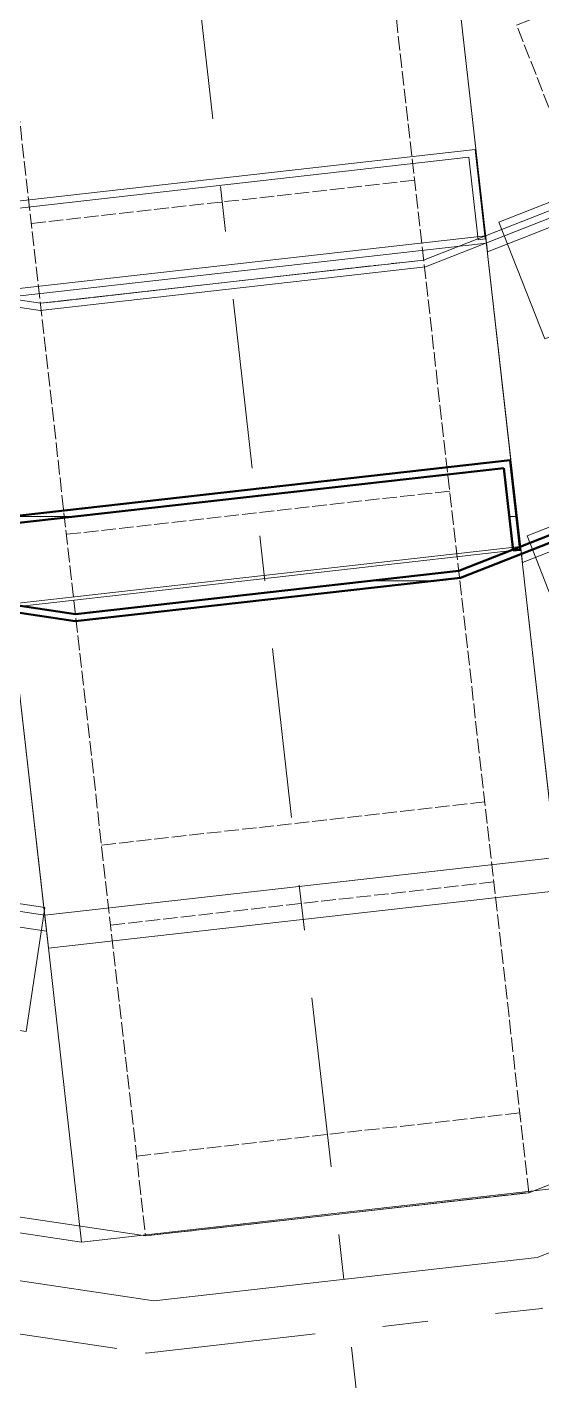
# Model space of a CAD drawing. Header units: millimetres. Extents: x -89663 to 74273, y -103666 to 18539.
# Drawn here: x -25318 to -23716, y -63889 to -59677 of the extents above; entities that cross this region are included whole.
import ezdxf
from ezdxf.enums import TextEntityAlignment as Align

# ---------------------------------------------------------------- set-up
doc = ezdxf.new("R2010")
doc.units = ezdxf.units.MM
doc.header["$MEASUREMENT"] = 0
doc.linetypes.add('Double Dashed', pattern=[1093.611073, 529.166651, -211.666656, 141.111112, -211.666656])
doc.linetypes.add('Hidden Line', pattern=[55, 45, -10])
for name, color, linetype in [('A-20-M_Floor_Slab', 7, 'Continuous'), ('A-25-M_Wall_Ext', 7, 'Continuous'), ('New_A-05-M_Gross_Int_Plant', 7, 'Continuous'), ('New_A-05-M_Gross_Int_Pooled_Spaces', 7, 'Continuous'), ('New_A-15-MG_Structural_Grid_Phase_2', 7, 'Continuous'), ('New_A-20-M_Floor_Slab', 7, 'Continuous'), ('New_A-25-M_Wall_Ext', 7, 'Continuous'), ('New_A-25-M_Wall_Int', 7, 'Continuous')]:
    doc.layers.add(name, color=color, linetype=linetype)
for name, color, linetype, lineweight, true_color in [('A-20-M_Floor_Slab_Pen_No__107', 7, 'Continuous', 15, 0xa6a6a6), ('A-20-M_Floor_Slab_Pen_No__27', 7, 'Continuous', 50, 0x2a2a2a), ('New_A-05-M_Gross_Int_Plant_Pen_No__74', 7, 'Continuous', 20, 0x606060), ('New_A-05-M_Gross_Int_Pooled_Spaces_Pen_No__74', 7, 'Continuous', 20, 0x606060), ('New_A-15-MG_Structural_Grid_Phase_2_Pen_No__222', 7, 'Continuous', 13, 0x65af33), ('New_A-20-M_Floor_Slab_Pen_No__107', 7, 'Continuous', 15, 0xa6a6a6), ('New_A-20-M_Floor_Slab_Pen_No__27', 7, 'Continuous', 50, 0x2a2a2a), ('New_A-25-M_Wall_Int_Pen_No__107', 7, 'Continuous', 15, 0xa6a6a6)]:
    doc.layers.add(name, color=color, linetype=linetype, lineweight=lineweight, true_color=true_color)
for name, color, linetype, lineweight in [('A-20-M_Floor_Slab_Pen_No__87', 8, 'Continuous', 20), ('A-25-M_Wall_Ext_Pen_No__87', 8, 'Continuous', 20), ('New_A-20-M_Floor_Slab_Pen_No__87', 8, 'Continuous', 20), ('New_A-20-M_Floor_Slab_Pen_No__89', 8, 'Continuous', 20), ('New_A-25-M_Wall_Ext_Pen_No__87', 8, 'Continuous', 20), ('New_A-25-M_Wall_Int_Pen_No__1', 7, 'Continuous', 13), ('New_A-95-P_Drawing_Pen_No__1', 7, 'Continuous', 13), ('New_A-95-P_Drawing_Pen_No__101', 252, 'Continuous', 15), ('New_ArchiCAD Zone Stamps_Pen_No__6', 7, 'Continuous', 35), ('New_ArchiCAD Zone Stamps_Pen_No__9', 7, 'Continuous', 13)]:
    doc.layers.add(name, color=color, linetype=linetype, lineweight=lineweight)
doc.styles.add('GENERATED_STYLE_1', font='')
doc.styles.add('GENERATED_STYLE_3', font='')
doc.styles.add('GENERATED_STYLE_4', font='')
doc.styles.get('GENERATED_STYLE_1').set_extended_font_data('Arial', bold=True)
doc.styles.get('GENERATED_STYLE_3').set_extended_font_data('Arial')
doc.styles.get('GENERATED_STYLE_4').set_extended_font_data('Swis721 BT')
pattern_1 = [(0, (0, 0), (0, 200), [])]

# ---------------------------------------------------------------- blocks, each defined once
blk = doc.blocks.new('Slab_2_1', base_point=(-18226.3, -57091.6))
at = {"layer": 'New_A-20-M_Floor_Slab_Pen_No__89', "linetype": 'Continuous', "flags": 128}
blk.add_lwpolyline([(-18226.3, -57091.6), (-24000.5, -59359.2), (-23885.7, -60375.9), (-17618.5, -57914.7)], close=True, dxfattribs=at)
blk = doc.blocks.new('Slab_3_1', base_point=(-17648, -57874.4))
at = {"layer": 'New_A-20-M_Floor_Slab_Pen_No__89', "linetype": 'Continuous', "flags": 128}
blk.add_lwpolyline([(-17648, -57874.4), (-23891.3, -60326.2), (-23776.6, -61342.9), (-17040.2, -58697.5)], close=True, dxfattribs=at)
blk = doc.blocks.new('Slab_4_1', base_point=(-17069.9, -58657.3))
at = {"layer": 'New_A-20-M_Floor_Slab_Pen_No__89', "linetype": 'Continuous', "flags": 128}
blk.add_lwpolyline([(-17069.9, -58657.3), (-23782.2, -61293.3), (-23667.4, -62310), (-16462.2, -59480.4)], close=True, dxfattribs=at)
blk = doc.blocks.new('Slab_12_1', base_point=(-24000.5, -59359.2))
at = {"layer": 'New_A-20-M_Floor_Slab_Pen_No__89', "linetype": 'Continuous', "flags": 128}
blk.add_lwpolyline([(-24000.5, -59359.2), (-23888.8, -60348.9), (-25478.7, -60528.3), (-25590.4, -59538.7)], close=True, dxfattribs=at)
blk = doc.blocks.new('Slab_13_1', base_point=(-23891.3, -60326.2))
at = {"layer": 'New_A-20-M_Floor_Slab_Pen_No__89', "linetype": 'Continuous', "flags": 128}
blk.add_lwpolyline([(-23891.3, -60326.2), (-23781.1, -61302.7), (-25371, -61482.2), (-25481.2, -60505.7)], close=True, dxfattribs=at)
blk = doc.blocks.new('Slab_14_1', base_point=(-23782.2, -61293.3))
at = {"layer": 'New_A-20-M_Floor_Slab_Pen_No__89', "linetype": 'Continuous', "flags": 128}
blk.add_lwpolyline([(-23782.2, -61293.3), (-23661.4, -62363.2), (-25251.3, -62542.7), (-25372.1, -61472.7)], close=True, dxfattribs=at)
blk = doc.blocks.new('Slab_15_1', base_point=(-23673, -62260.3))
at = {"layer": 'New_A-20-M_Floor_Slab_Pen_No__89', "linetype": 'Continuous', "flags": 128}
blk.add_lwpolyline([(-23673, -62260.3), (-23558.3, -63277), (-25148.2, -63456.5), (-25262.9, -62439.7)], close=True, dxfattribs=at)
blk = doc.blocks.new('Slab_34_1', base_point=(-25372.1, -61472.7))
at = {"layer": 'New_A-20-M_Floor_Slab_Pen_No__89', "linetype": 'Continuous', "flags": 128}
blk.add_lwpolyline([(-25372.1, -61472.7), (-32504, -60399.3), (-32912.9, -61337.2), (-25257.3, -62489.4)], close=True, dxfattribs=at)
blk = doc.blocks.new('Slab_35_1', base_point=(-25262.9, -62439.7))
at = {"layer": 'New_A-20-M_Floor_Slab_Pen_No__89', "linetype": 'Continuous', "flags": 128}
blk.add_lwpolyline([(-25262.9, -62439.7), (-32893, -61291.3), (-33301.9, -62229.2), (-25148.2, -63456.5)], close=True, dxfattribs=at)
blk = doc.blocks.new('Wall_18_1', base_point=(-17454.4, -57798.4))
at = {"layer": 'New_A-20-M_Floor_Slab_Pen_No__87', "linetype": 'Continuous', "flags": 128}
for points in [[(-17454.4, -57798.4), (-24084.1, -60401.9)], [(-24078.7, -60423.5), (-17443.6, -57817.8)]]:
    blk.add_lwpolyline(points, dxfattribs=at)
blk = doc.blocks.new('Wall_19_1', base_point=(-24084.1, -60401.9))
at = {"layer": 'New_A-20-M_Floor_Slab_Pen_No__87', "linetype": 'Continuous', "flags": 128}
for points in [[(-25276.9, -60558.7), (-24078.7, -60423.5)], [(-24084.1, -60401.9), (-25276.5, -60536.5)]]:
    blk.add_lwpolyline(points, dxfattribs=at)
blk = doc.blocks.new('Wall_20_1', base_point=(-25276.5, -60536.5))
at = {"layer": 'New_A-20-M_Floor_Slab_Pen_No__87', "linetype": 'Continuous', "flags": 128}
for points in [[(-32325.9, -59497.7), (-25276.9, -60558.7)], [(-25276.5, -60536.5), (-32115, -59507.2)]]:
    blk.add_lwpolyline(points, dxfattribs=at)
blk = doc.blocks.new('Wall_25_1', base_point=(-16876.3, -58581.3))
at = {"layer": 'New_A-20-M_Floor_Slab_Pen_No__107', "linetype": 'Continuous'}
h = blk.add_hatch(dxfattribs=at)
h.set_pattern_fill('Plywood_0001', color=256, style=0, pattern_type=2)
h.set_pattern_definition(pattern_1)
h.paths.add_polyline_path([(-16876.3, -58581.3), (-23974.9, -61368.9), (-23969.6, -61390.5), (-16865.6, -58600.7)])
at = {"layer": 'New_A-20-M_Floor_Slab_Pen_No__27', "linetype": 'Continuous', "flags": 128}
for points in [[(-16876.3, -58581.3), (-23974.9, -61368.9)], [(-23969.6, -61390.5), (-16865.6, -58600.7)]]:
    blk.add_lwpolyline(points, dxfattribs=at)
blk = doc.blocks.new('Wall_26_1', base_point=(-23974.9, -61368.9))
at = {"layer": 'New_A-20-M_Floor_Slab_Pen_No__107', "linetype": 'Continuous'}
h = blk.add_hatch(dxfattribs=at)
h.set_pattern_fill('Plywood_0001', color=256, style=0, pattern_type=2)
h.set_pattern_definition(pattern_1)
h.paths.add_polyline_path([(-23974.9, -61368.9), (-25167.3, -61503.5), (-25167.7, -61525.7), (-23969.6, -61390.5)])
at = {"layer": 'New_A-20-M_Floor_Slab_Pen_No__27', "linetype": 'Continuous', "flags": 128}
for points in [[(-25167.7, -61525.7), (-23969.6, -61390.5)], [(-23974.9, -61368.9), (-25167.3, -61503.5)]]:
    blk.add_lwpolyline(points, dxfattribs=at)
blk = doc.blocks.new('Wall_27_1', base_point=(-25167.3, -61503.5))
at = {"layer": 'New_A-20-M_Floor_Slab_Pen_No__107', "linetype": 'Continuous'}
h = blk.add_hatch(dxfattribs=at)
h.set_pattern_fill('Plywood_0001', color=256, style=0, pattern_type=2)
h.set_pattern_definition(pattern_1)
h.paths.add_polyline_path([(-32513.1, -60420.1), (-25167.7, -61525.7), (-25167.3, -61503.5), (-32504, -60399.3)])
at = {"layer": 'New_A-20-M_Floor_Slab_Pen_No__27', "linetype": 'Continuous', "flags": 128}
for points in [[(-32714.9, -60389.8), (-25167.7, -61525.7)], [(-25167.3, -61503.5), (-32504, -60399.3)]]:
    blk.add_lwpolyline(points, dxfattribs=at)
blk = doc.blocks.new('Lecture 1 Ground_INB 0114_42_1', base_point=(-22413.6, -54217.7))
at = {"layer": 'New_A-05-M_Gross_Int_Pooled_Spaces_Pen_No__74', "linetype": 'Continuous'}
for p, q in [((-23756.6, -63303), (-15720.2, -60147)), ((-33486.7, -62152.5), (-24949, -63437.6)), ((-24949, -63437.6), (-23756.6, -63303))]:
    blk.add_line(p, q, dxfattribs=at)
at = {"layer": 'New_ArchiCAD Zone Stamps_Pen_No__6'}
for tag, height, style, p in [('ROOM_NAME', 250, 'GENERATED_STYLE_1', (-23264, -52650.4)), ('zoneNameLine2', 250, 'GENERATED_STYLE_1', (-23452.4, -53082.6)), ('ROOM_NUMBER', 200, 'GENERATED_STYLE_3', (-23640.9, -53503.3)), ('measuredAreaCode', 200, 'GENERATED_STYLE_3', (-23797.9, -53863.4)), ('ROOM_HOLES_PRM', 200, 'GENERATED_STYLE_3', (-23490.5, -53997.4)), ('DUMMY_649', 200, 'GENERATED_STYLE_3', (-22861.3, -54271.8)), ('DUMMY_650', 133.3, 'GENERATED_STYLE_3', (-22582, -54378.3))]:
    blk.add_attdef(tag, text='', height=height, rotation=336.4404, dxfattribs=dict(at, style=style)).set_placement(p, align=Align.TOP_LEFT)
blk = doc.blocks.new('Plenum Tank Room_INB 0169_46_1', base_point=(-21529, -64782))
at = {"layer": 'New_A-05-M_Gross_Int_Plant_Pen_No__74', "linetype": 'Continuous'}
for p, q in [((-15595.8, -60310.3), (-23730.6, -63504.9)), ((-24923, -63639.5), (-33565.3, -62338.8)), ((-23730.6, -63504.9), (-24923, -63639.5))]:
    blk.add_line(p, q, dxfattribs=at)
at = {"layer": 'New_ArchiCAD Zone Stamps_Pen_No__9'}
for tag, height, style, p in [('ROOM_NAME', 250, 'GENERATED_STYLE_1', (-22524.9, -63151.3)), ('zoneNameLine2', 250, 'GENERATED_STYLE_1', (-22713.3, -63583.4)), ('ROOM_NUMBER', 200, 'GENERATED_STYLE_3', (-22901.8, -64004.1)), ('measuredAreaCode', 200, 'GENERATED_STYLE_3', (-23058.8, -64364.2)), ('DUMMY_649', 200, 'GENERATED_STYLE_3', (-22751.4, -64498.3)), ('DUMMY_650', 200, 'GENERATED_STYLE_3', (-22159.5, -64756.3)), ('DUMMY_651', 133.3, 'GENERATED_STYLE_3', (-21880.2, -64862.9))]:
    blk.add_attdef(tag, text='', height=height, rotation=336.4404, dxfattribs=dict(at, style=style)).set_placement(p, align=Align.TOP_LEFT)
blk = doc.blocks.new('Wall_55_1', base_point=(-38175.9, -69536.5))
at = {"layer": 'New_A-25-M_Wall_Ext_Pen_No__87', "linetype": 'Hidden Line'}
for radius in [28211.8, 28161.8]:
    blk.add_arc((-26758.9, -43792.8), radius, 246.08329, 336.44041, dxfattribs=at)
blk = doc.blocks.new('Wall_77_1', base_point=(-29715.7, -66446.4))
at = {"layer": 'New_A-25-M_Wall_Int_Pen_No__107', "linetype": 'Continuous'}
h = blk.add_hatch(dxfattribs=at)
h.set_pattern_fill('Concrete_Block_0001', color=256, style=0, pattern_type=2)
h.set_pattern_definition([(45, (0, 0), (-91.92388, 91.92388), []), (135, (0, 0), (91.92388, 91.92388), [])])
h.paths.add_polyline_path([(-29715.7, -66446.4, 0.205628), (-12375.5, -61501.8), (-12463.9, -61393.2, -0.20563), (-29698.1, -66307.5)])
at = {"layer": 'New_A-25-M_Wall_Int_Pen_No__1', "linetype": 'Continuous'}
blk.add_arc((-26803, -43783.5), 22709.3, 262.6757, 309.15482, dxfattribs=at)
blk = doc.blocks.new('Wall_231_1', base_point=(-38294.6, -69816.9))
at = {"layer": 'A-25-M_Wall_Ext_Pen_No__87', "linetype": 'Hidden Line'}
for radius, start, end in [(28130.8, 246.16287, 336.76285), (28469.8, 246.15506, 336.76093)]:
    blk.add_arc((-26785.3, -43777.2), radius, start, end, dxfattribs=at)
blk = doc.blocks.new('Wall_291_1', base_point=(-25404.9, -61204.3))
at = {"layer": 'A-20-M_Floor_Slab_Pen_No__107', "linetype": 'Continuous'}
h = blk.add_hatch(dxfattribs=at)
h.set_pattern_fill('Plywood_0001', color=256, style=0, pattern_type=2)
h.set_pattern_definition(pattern_1)
h.paths.add_polyline_path([(-25380.6, -61223.7), (-23834.4, -61049.2), (-23815, -61024.9), (-25404.9, -61204.3)])
at = {"layer": 'A-20-M_Floor_Slab_Pen_No__27', "linetype": 'Continuous', "flags": 128}
for points in [[(-23815, -61024.9), (-25404.9, -61204.3)], [(-25380.6, -61223.7), (-23834.4, -61049.2)]]:
    blk.add_lwpolyline(points, dxfattribs=at)
blk = doc.blocks.new('Wall_292_1', base_point=(-23815, -61024.9))
at = {"layer": 'A-20-M_Floor_Slab_Pen_No__107', "linetype": 'Continuous'}
h = blk.add_hatch(dxfattribs=at)
h.set_pattern_fill('Plywood_0001', color=256, style=0, pattern_type=2)
h.set_pattern_definition(pattern_1)
h.paths.add_polyline_path([(-23834.4, -61049.2), (-23805.5, -61305.6), (-23783.6, -61303.1), (-23815, -61024.9)])
at = {"layer": 'A-20-M_Floor_Slab_Pen_No__27', "linetype": 'Continuous', "flags": 128}
for points in [[(-23834.4, -61049.2), (-23805.5, -61305.6)], [(-23783.6, -61303.1), (-23815, -61024.9)], [(-23805.5, -61305.6), (-23783.6, -61303.1)]]:
    blk.add_lwpolyline(points, dxfattribs=at)
blk = doc.blocks.new('Wall_294_1', base_point=(-25514, -60237.2))
at = {"layer": 'A-20-M_Floor_Slab_Pen_No__87', "linetype": 'Continuous', "flags": 128}
for points in [[(-23924.1, -60057.8), (-25514, -60237.2)], [(-25489.7, -60256.6), (-23943.5, -60082.2)]]:
    blk.add_lwpolyline(points, dxfattribs=at)
blk = doc.blocks.new('Wall_295_1', base_point=(-23924.1, -60057.8))
at = {"layer": 'A-20-M_Floor_Slab_Pen_No__87', "linetype": 'Continuous', "flags": 128}
for points in [[(-23943.5, -60082.2), (-23914.6, -60338.5)], [(-23892.7, -60336.1), (-23924.1, -60057.8)], [(-23914.6, -60338.5), (-23892.7, -60336.1)]]:
    blk.add_lwpolyline(points, dxfattribs=at)
blk = doc.blocks.new('Standard grid marker_9')
at = {"layer": 'New_A-15-MG_Structural_Grid_Phase_2_Pen_No__222', "linetype": 'Double Dashed'}
blk.add_line((2590.6, 0), (19494.8, 0), dxfattribs=at)
at = {"layer": 'New_A-15-MG_Structural_Grid_Phase_2_Pen_No__222', "style": 'GENERATED_STYLE_4'}
for tag, p in [('AC_MarkerText_1_0', (-500, 43.4)), ('AC_MarkerText_1_1', (22585.4, 43.4))]:
    blk.add_attdef(tag, text='', height=350, rotation=240.0028, dxfattribs=at).set_placement(p, align=Align.MIDDLE_CENTER)
blk = doc.blocks.new('Standard grid marker_15')
at = {"layer": 'New_A-15-MG_Structural_Grid_Phase_2_Pen_No__222', "linetype": 'Double Dashed'}
blk.add_line((6969.8, 0), (8684.4, 0), dxfattribs=at)
blk = doc.blocks.new('Standard grid marker_16')
at = {"layer": 'New_A-15-MG_Structural_Grid_Phase_2_Pen_No__222', "linetype": 'Double Dashed'}
blk.add_line((0, 0), (1239.3, 0), dxfattribs=at)
for p in [(0, 0), (1239.3, 0)]:
    blk.add_point(p, dxfattribs=at)
blk = doc.blocks.new('Standard grid marker_24')
at = {"layer": 'New_A-15-MG_Structural_Grid_Phase_2_Pen_No__222', "linetype": 'Double Dashed'}
blk.add_arc((0, 0), 27977.6, 0, 90.63597, dxfattribs=at)
at = {"layer": 'New_A-15-MG_Structural_Grid_Phase_2_Pen_No__222', "style": 'GENERATED_STYLE_4'}
blk.add_attdef('AC_MarkerText_1', text='', height=350, rotation=90.3066, dxfattribs=at).set_placement((-1326.2, 28008), align=Align.MIDDLE_CENTER)

msp = doc.modelspace()

# ---------------------------------------------------------------- linework, layer by layer
at = {"layer": 'New_A-95-P_Drawing_Pen_No__1', "linetype": 'Continuous', "flags": 128}
for points in [[(-23337.7, -60083), (-23849.6, -60284.1), (-23707.1, -60647.1), (-23195.1, -60446)], [(-23762, -61259.5), (-23250.1, -61058.5), (-23107.5, -61421.5), (-23619.4, -61622.6)], [(-25806.2, -62333.7), (-25262.3, -62415.6), (-25320.4, -62801.2), (-25864.2, -62719.4)]]:
    msp.add_lwpolyline(points, close=True, dxfattribs=at)
at = {"layer": 'New_A-95-P_Drawing_Pen_No__101', "linetype": 'Hidden Line', "flags": 128}
for points in [[(-25522.9, -58354.1), (-24330.4, -58219.5), (-23756.6, -63303), (-24949, -63437.6)], [(-23593.7, -60183.6), (-23794.7, -59671.6), (-23282.8, -59470.6), (-23081.7, -59982.5)]]:
    msp.add_lwpolyline(points, close=True, dxfattribs=at)
for points in [[(-25304.5, -60288.1), (-24112.1, -60153.5)], [(-24084.1, -60401.9), (-25276.5, -60536.5)], [(-24003, -61120.5), (-25195.4, -61255.1)], [(-23974.9, -61368.9), (-25167.3, -61503.5)], [(-23893.8, -62087.5), (-25086.2, -62222.1)], [(-25058.2, -62470.6), (-23865.8, -62336)], [(-23784.6, -63054.6), (-24977.1, -63189.2)]]:
    msp.add_lwpolyline(points, dxfattribs=at)

# ---------------------------------------------------------------- block references
at = {"layer": 'A-20-M_Floor_Slab', "color": 250, "lineweight": 50, "true_color": 0x2a2a2a}
for name, p in [('Wall_294_1', (-25514, -60237.2)), ('Wall_295_1', (-23924.1, -60057.8)), ('Wall_291_1', (-25404.9, -61204.3)), ('Wall_292_1', (-23815, -61024.9))]:
    msp.add_blockref(name, p, dxfattribs=at)
at = {"layer": 'A-25-M_Wall_Ext', "color": 250, "lineweight": 50, "true_color": 0x2a2a2a}
msp.add_blockref('Wall_231_1', (-38294.6, -69816.9), dxfattribs=at)
at = {"layer": 'New_A-05-M_Gross_Int_Plant', "linetype": 'Continuous'}
msp.add_blockref('Plenum Tank Room_INB 0169_46_1', (-21529, -64782), dxfattribs=at)
at = {"layer": 'New_A-05-M_Gross_Int_Pooled_Spaces', "linetype": 'Continuous'}
msp.add_blockref('Lecture 1 Ground_INB 0114_42_1', (-22413.6, -54217.7), dxfattribs=at)
at = {"layer": 'New_A-15-MG_Structural_Grid_Phase_2', "color": 8, "linetype": 'Continuous', "lineweight": 15, "zscale": 1000}
for name, p, rotation in [('Standard grid marker_24', (-26783.5, -43781.2), 246.1337837427074), ('Standard grid marker_9', (-23345.9, -72317.5), 96.43765179530504), ('Standard grid marker_15', (-33534.9, -62507.7), 351.4296153646693), ('Standard grid marker_16', (-24947.5, -63801.9), 6.440412568064064)]:
    msp.add_blockref(name, p, dxfattribs=dict(at, rotation=rotation))
at = {"layer": 'New_A-20-M_Floor_Slab', "color": 8, "linetype": 'Continuous', "lineweight": 20}
for name, p in [('Slab_2_1', (-18226.3, -57091.6)), ('Slab_3_1', (-17648, -57874.4)), ('Slab_4_1', (-17069.9, -58657.3)), ('Slab_12_1', (-24000.5, -59359.2)), ('Slab_13_1', (-23891.3, -60326.2)), ('Slab_34_1', (-25372.1, -61472.7)), ('Slab_35_1', (-25262.9, -62439.7)), ('Slab_14_1', (-23782.2, -61293.3)), ('Slab_15_1', (-23673, -62260.3))]:
    msp.add_blockref(name, p, dxfattribs=at)
at = {"layer": 'New_A-20-M_Floor_Slab', "color": 250, "lineweight": 50, "true_color": 0x2a2a2a}
for name, p in [('Wall_18_1', (-17454.4, -57798.4)), ('Wall_25_1', (-16876.3, -58581.3)), ('Wall_20_1', (-25276.5, -60536.5)), ('Wall_27_1', (-25167.3, -61503.5)), ('Wall_19_1', (-24084.1, -60401.9)), ('Wall_26_1', (-23974.9, -61368.9))]:
    msp.add_blockref(name, p, dxfattribs=at)
at = {"layer": 'New_A-25-M_Wall_Ext', "color": 250, "lineweight": 50, "true_color": 0x2a2a2a}
msp.add_blockref('Wall_55_1', (-38175.9, -69536.5), dxfattribs=at)
at = {"layer": 'New_A-25-M_Wall_Int', "color": 250, "lineweight": 50, "true_color": 0x2a2a2a}
msp.add_blockref('Wall_77_1', (-29715.7, -66446.4), dxfattribs=at)

doc.saveas('drawing.dxf')
